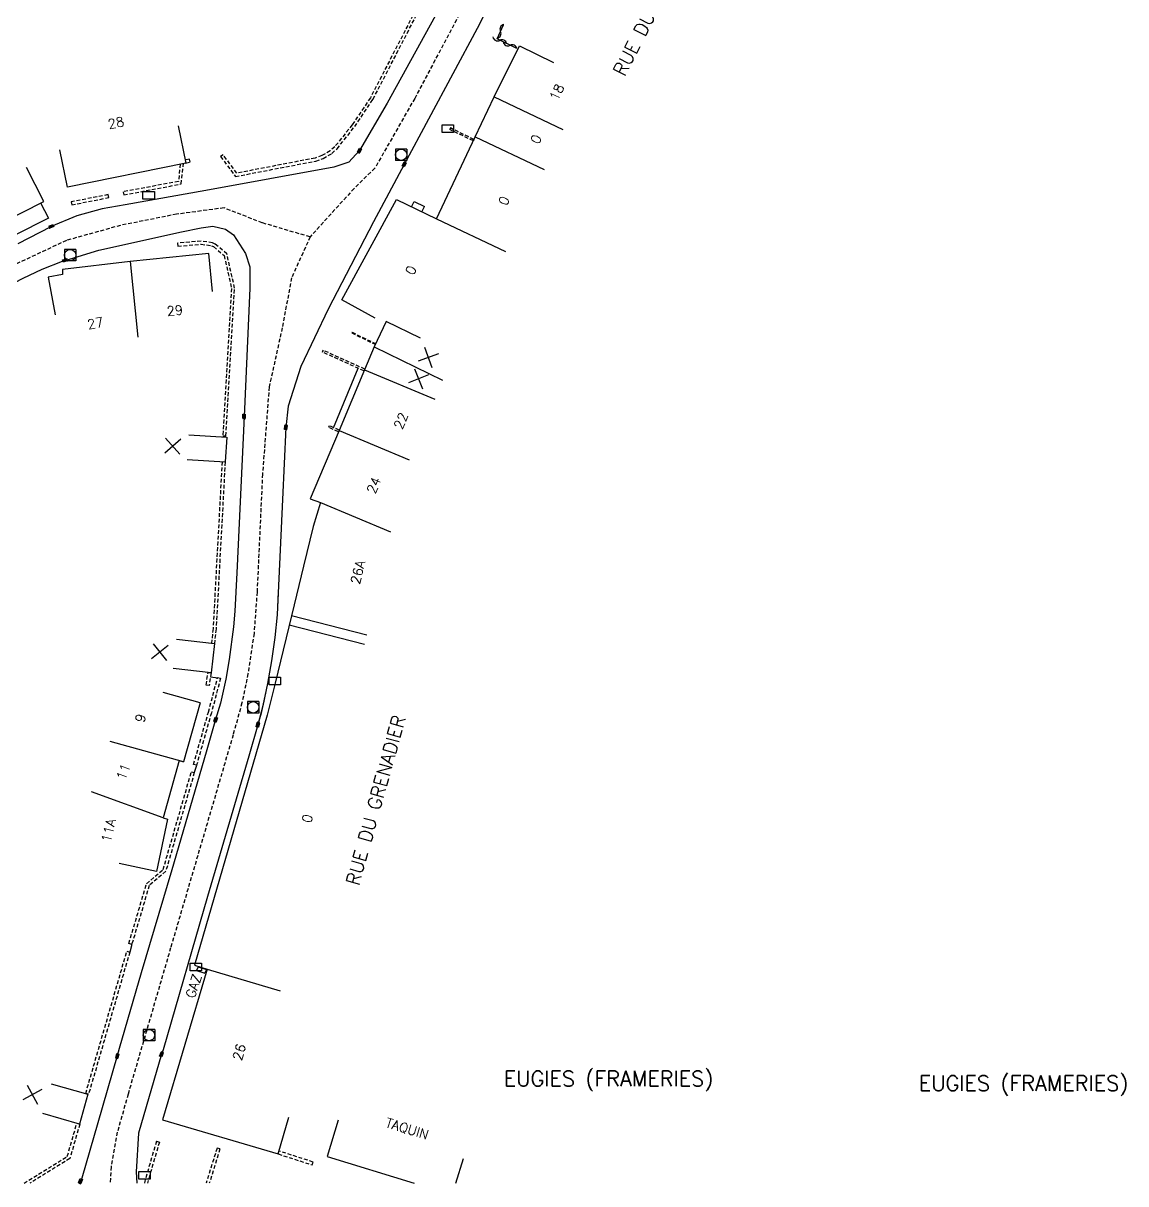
# Model space of a CAD drawing. Header units: millimetres. Extents: x 114000 to 119599, y 120000 to 124063.
# Drawn here: x 114395.7 to 114540.5, y 119999.9 to 120152.3 of the extents above; entities that cross this region are included whole.
import ezdxf
from ezdxf.enums import TextEntityAlignment as Align

# ---------------------------------------------------------------- set-up
doc = ezdxf.new("R2010")
doc.units = ezdxf.units.MM
doc.linetypes.add('DASHED', pattern=[0.75, 0.5, -0.25])
doc.layers.get('0').update_dxf_attribs({"linetype": 'CONTINUOUS'})
for name, color, linetype in [('W0001', 6, 'DASHED'), ('W0008', 7, 'CONTINUOUS'), ('W0100', 7, 'CONTINUOUS'), ('W0105', 7, 'CONTINUOUS'), ('W0112', 1, 'DASHED'), ('W0310', 3, 'CONTINUOUS'), ('W0400', 7, 'CONTINUOUS'), ('W0420', 7, 'CONTINUOUS'), ('W0980', 7, 'CONTINUOUS'), ('W0984', 7, 'CONTINUOUS'), ('W0989', 7, 'CONTINUOUS'), ('W0991', 7, 'CONTINUOUS'), ('W1102', 7, 'CONTINUOUS'), ('W1471', 7, 'CONTINUOUS')]:
    doc.layers.add(name, color=color, linetype=linetype)
doc.styles.get("Standard").update_dxf_attribs({"font": 'romans.shx', "width": 0.85})

# ---------------------------------------------------------------- blocks, each defined once
blk = doc.blocks.new('T1471')
at = {"color": 0, "linetype": 'Continuous', "flags": 128}
blk.add_lwpolyline([(-0.75, -0.5), (-0.75, 0.5), (0.75, 0.5), (0.75, -0.5), (-0.75, -0.5)], dxfattribs=at)
blk = doc.blocks.new('T420')
for p, q in [((0.75, 0.75), (-0.75, 0.75)), ((-0.75, 0.75), (-0.75, -0.75)), ((0.75, 0.75), (0.75, -0.75)), ((0.75, -0.75), (-0.75, -0.75))]:
    blk.add_line(p, q)
blk.add_ellipse((0, 0), major_axis=(-0.53, 0.53), ratio=1, start_param=3.926991, end_param=10.210176)
blk = doc.blocks.new('T400')
for p, q in [((-0.15, 0.3), (0.15, 0.3)), ((-0.15, -0.25), (-0.15, 0.3)), ((-0.15, 0.15), (0.15, 0.15)), ((-0.15, 0), (0.15, 0)), ((0.15, 0.3), (0.15, -0.25)), ((-0.15, -0.15), (0.15, -0.15)), ((-0.15, -0.25), (-0.15, -0.3)), ((-0.15, -0.3), (0.15, -0.3)), ((0.15, -0.3), (0.15, -0.25))]:
    blk.add_line(p, q)
blk = doc.blocks.new('t991o')
at = {"color": 0, "linetype": 'Continuous'}
for p, q in [((-1, 1), (1, -1)), ((-1, -1), (1, 1))]:
    blk.add_line(p, q, dxfattribs=at)
blk = doc.blocks.new('t310o')
at = {"color": 0, "linetype": 'Continuous'}
for centre, start, end in [((-0.5, 0.38), 216.8699, 323.1304), ((0.5, -0.37), 36.8699, 143.1303)]:
    blk.add_arc(centre, 0.625, start, end, dxfattribs=at)

msp = doc.modelspace()

# ---------------------------------------------------------------- linework, layer by layer
at = {"layer": 'W0001'}
for points in [[(114474.62, 120195.46), (114467.08, 120180.75), (114456.48, 120160.06), (114447.11, 120142.44), (114441.87, 120133.26), (114439.15, 120130.61), (114433.37, 120124.25), (114430.94, 120118.87), (114429.71, 120112.32), (114428, 120104.55), (114427.12, 120093.12), (114426.41, 120077.63), (114426.01, 120072.18), (114425.22, 120066.9), (114424.43, 120063.07), (114423.26, 120058.86), (114420.73, 120050.21), (114415.06, 120030.9), (114409.47, 120011.69), (114408.06, 120006.7), (114407.25, 120002.16), (114407.13, 120000)], [(114433.37, 120124.25), (114427.1, 120126.09), (114422.07, 120128.06), (114415.85, 120127.23), (114408.46, 120125.76), (114401.38, 120123.79), (114392.41, 120119.57), (114381.9, 120114.1), (114375.12, 120111.22), (114368.6, 120109.54), (114360.08, 120108.68), (114349.37, 120107.79), (114339.25, 120106.96), (114328.73, 120105.99), (114318.42, 120103.96), (114309.94, 120101.41), (114301.52, 120097.85), (114291.72, 120093.35), (114284.92, 120090.93), (114277.47, 120088.97), (114271.42, 120088.07)]]:
    msp.add_lwpolyline(points, dxfattribs=at)
at = {"layer": 'W0008'}
msp.add_line((114395.05, 120123.38), (114399.39, 120125.62), dxfattribs=at)
for points in [[(114472.02, 120196.49), (114457.85, 120168.87), (114450.31, 120154.18), (114443.48, 120141.83), (114439.86, 120135.58), (114438.46, 120134.05), (114436.51, 120133.4), (114419.68, 120130.36), (114409.1, 120128.47), (114406.07, 120127.92), (114402.75, 120127.02), (114399.39, 120125.62)], [(114477.23, 120194.43), (114462.36, 120165.44), (114455.31, 120151.6), (114445.72, 120133.77), (114441.71, 120126.25), (114435.75, 120114.78), (114432.15, 120107.22), (114430.49, 120102.03), (114430.18, 120099.24), (114429.73, 120089.76), (114429.05, 120074.67)], [(114401.21, 120121.17), (114405.64, 120122.53), (114416.5, 120124.92), (114419.07, 120125.46), (114420.6, 120125.65), (114422.26, 120125.26), (114423.32, 120124.52), (114424.9, 120122.07), (114425.48, 120120.3), (114425.44, 120117.51), (114424.7, 120100.69), (114423.76, 120080.15), (114423.51, 120075.13), (114423.33, 120073.07), (114422.75, 120068.78), (114422.29, 120066.17), (114421.61, 120063.04), (114420.97, 120060.87), (114419.74, 120056.6), (114415.23, 120041.14), (114411.18, 120027.62), (114408.29, 120017.69), (114408.05, 120016.71), (114405.5, 120007.93), (114403.4, 120000.69), (114403.22, 120000.27), (114403.07, 120000)], [(114369.58, 120107.48), (114372.77, 120108.1), (114376.02, 120109.11), (114379.32, 120110.38), (114383.85, 120112.65), (114388.34, 120115.04), (114395.71, 120118.84), (114398.19, 120120), (114400.85, 120121.05)], [(114429.16, 120077.67), (114429.03, 120074.63), (114428.76, 120071.64), (114428.31, 120068.61), (114427.79, 120065.62), (114427.17, 120062.67), (114426.51, 120060.2), (114425.32, 120056.06), (114419.9, 120037.65), (114414.08, 120017.51), (114413.86, 120016.93), (114410.85, 120006.57), (114410.52, 120001.51), (114410.62, 120000)], [(114427.89, 120066), (114426.95, 120061.71), (114426.52, 120060.23)]]:
    msp.add_lwpolyline(points, dxfattribs=at)
at = {"layer": 'W0100'}
for p, q in [((114420.57, 120117.1), (114420.06, 120122.08)), ((114417.44, 120098.28), (114422.43, 120097.96)), ((114422.43, 120097.96), (114422.22, 120094.71)), ((114417.23, 120095.03), (114422.22, 120094.71)), ((114420.38, 120067.03), (114415.41, 120067.59)), ((114418.92, 120063.08), (114414.1, 120064.42)), ((114418.92, 120063.08), (114416.77, 120055.33)), ((114416.18, 120055.5), (114416.77, 120055.33)), ((114418.67, 120028.43), (114419.75, 120028.08)), ((114419.75, 120028.08), (114419.55, 120027.57))]:
    msp.add_line(p, q, dxfattribs=at)
for points in [[(114441.94, 120113.6), (114437.55, 120116), (114444.73, 120129.16), (114449.97, 120126.62), (114455.05, 120137.37), (114457.53, 120142.63), (114460.86, 120149.35), (114465.34, 120147.13)], [(114416.04, 120138.85), (114417.04, 120133.95), (114401.51, 120130.79), (114400.51, 120135.69)], [(114387.64, 120129.08), (114389.9, 120124.62), (114398.39, 120128.91), (114396.14, 120133.38)], [(114420.06, 120122.08), (114409.75, 120121.03), (114400.88, 120119.95), (114400.85, 120119.3), (114398.97, 120118.95), (114399.88, 120114.03)], [(114447.88, 120110.96), (114443.38, 120113.13), (114441.77, 120109.8), (114440.52, 120106.8), (114437.18, 120098.85), (114433.4, 120089.86), (114434.72, 120089.39), (114433.76, 120086.24), (114432.5, 120081.04), (114431.27, 120075.93), (114428.77, 120065.65), (114427.72, 120061.46), (114418.18, 120028.64), (114419.87, 120028.11), (114413.98, 120008.35), (114429.18, 120003.87), (114430.6, 120008.66)], [(114415.84, 120071.43), (114420.81, 120070.87), (114420.38, 120067.03)], [(114416.18, 120055.5), (114414.08, 120047.96), (114414.67, 120047.82), (114413.2, 120040.94), (114408.31, 120041.99)], [(114418.67, 120028.43), (114418.47, 120027.92), (114419.55, 120027.57)], [(114399.37, 120013.04), (114404.18, 120011.68), (114403.08, 120007.78), (114398.27, 120009.15)], [(114437.07, 120008.29), (114435.6, 120003.51), (114447.05, 120000)], [(114452.52, 120000), (114453.52, 120003.25)]]:
    msp.add_lwpolyline(points, dxfattribs=at)
at = {"layer": 'W0105'}
for p, q in [((114397.99, 120128.71), (114399.01, 120126.7)), ((114446.71, 120128.21), (114447.05, 120128.91)), ((114447.05, 120128.91), (114448.39, 120128.25)), ((114448.04, 120127.55), (114448.39, 120128.25)), ((114399.01, 120126.7), (114394.6, 120124.46)), ((114436.45, 120099.2), (114439.67, 120107)), ((114420.31, 120066.51), (114421.26, 120066.35)), ((114418.46, 120054.87), (114418.17, 120053.93)), ((114409.97, 120031.37), (114409.7, 120030.35))]:
    msp.add_line(p, q, dxfattribs=at)
at = {"layer": 'W0112'}
for p, q in [((114451.79, 120138.55), (114451.72, 120138.34)), ((114454.88, 120137.06), (114451.79, 120138.55)), ((114416.32, 120133.8), (114416.09, 120131.54)), ((114416.46, 120131.2), (114416.73, 120133.88)), ((114417.54, 120134.45), (114416.95, 120134.35)), ((114417.03, 120133.95), (114417.61, 120134.06)), ((114417.61, 120134.06), (114417.54, 120134.45)), ((114408.92, 120129.77), (114416.46, 120131.2)), ((114402.07, 120128.46), (114406.95, 120129.41)), ((114406.95, 120129.41), (114406.87, 120129.8)), ((114419.06, 120123.7), (114415.96, 120123.42)), ((114438.88, 120111.73), (114438.84, 120111.64)), ((114438.84, 120111.64), (114441.93, 120110.15)), ((114440.46, 120106.65), (114434.94, 120109.15)), ((114437.1, 120098.68), (114435.81, 120099.24)), ((114420.37, 120067.02), (114420.12, 120065.35)), ((114421.62, 120066.3), (114420.41, 120061.76)), ((114420.12, 120065.35), (114419.72, 120065.41)), ((114420.41, 120061.76), (114418.46, 120054.88)), ((114412.25, 120039.1), (114409.97, 120031.37)), ((114409.69, 120030.35), (114404.29, 120011.68)), ((114404.29, 120011.68), (114403.91, 120011.79)), ((114413.2, 120005.51), (114413.58, 120005.4)), ((114421.16, 120004.62), (114419.72, 120000)), ((114421.54, 120004.5), (114420.14, 120000)), ((114421.54, 120004.5), (114421.16, 120004.62)), ((114429.18, 120003.87), (114429.18, 120003.85)), ((114429.18, 120003.85), (114433.66, 120002.41)), ((114433.78, 120002.79), (114429.29, 120004.23)), ((114433.66, 120002.41), (114433.78, 120002.79))]:
    msp.add_line(p, q, dxfattribs=at)
for points in [[(114463.93, 120185.51), (114463.57, 120185.69), (114450.32, 120160), (114441.29, 120142.51), (114438.91, 120138.97), (114436.62, 120136.09), (114435.99, 120135.53), (114434.93, 120134.92), (114434.02, 120134.6), (114423.74, 120132.62)], [(114421.63, 120134.8), (114423.57, 120132.18), (114434.12, 120134.21), (114435.09, 120134.56), (114436.23, 120135.2), (114436.91, 120135.82), (114439.24, 120138.74), (114441.63, 120142.31), (114450.67, 120159.82)], [(114454.88, 120137.06), (114454.81, 120136.85), (114451.72, 120138.34)], [(114423.74, 120132.62), (114421.96, 120135.04), (114421.63, 120134.8)], [(114416.09, 120131.54), (114408.85, 120130.17), (114408.92, 120129.77)], [(114406.87, 120129.8), (114401.99, 120128.85), (114402.07, 120128.46)], [(114415.96, 120123.42), (114416, 120123.02), (114419.05, 120123.3), (114420.44, 120123.1), (114420.71, 120122.97), (114422.09, 120121.8), (114423.06, 120117.49)], [(114422.32, 120098.12), (114423.46, 120117.52), (114422.45, 120122.01), (114420.93, 120123.31), (114420.56, 120123.48), (114419.06, 120123.7)], [(114423.06, 120117.49), (114421.92, 120098.14), (114422.32, 120098.12)], [(114438.88, 120111.73), (114441.97, 120110.25), (114441.93, 120110.15)], [(114440.56, 120106.89), (114435.08, 120109.37), (114434.94, 120109.15)], [(114437.19, 120098.88), (114435.89, 120099.45), (114435.81, 120099.24)], [(114421.82, 120094.74), (114420.63, 120072.82), (114420.42, 120070.91)], [(114422.22, 120094.71), (114421.03, 120072.78), (114420.81, 120070.87)], [(114419.72, 120065.41), (114419.97, 120067.08), (114420.37, 120067.02)], [(114420.03, 120061.87), (114421.23, 120066.4), (114421.62, 120066.3)], [(114418.46, 120054.88), (114418.07, 120054.99), (114420.03, 120061.87)], [(114418.17, 120053.92), (114414.43, 120040.96), (114412.25, 120039.1)], [(114414.08, 120041.19), (114417.79, 120054.03), (114418.17, 120053.92)], [(114409.97, 120031.37), (114409.58, 120031.49), (114411.9, 120039.33), (114414.08, 120041.19)], [(114403.91, 120011.79), (114409.31, 120030.46), (114409.69, 120030.35)], [(114403.13, 120007.77), (114401.83, 120003.27), (114396.58, 120000)], [(114401.49, 120003.53), (114402.75, 120007.88), (114403.13, 120007.77)], [(114413.2, 120005.51), (114411.67, 120000.27), (114411.61, 120000)], [(114413.58, 120005.4), (114412.06, 120000.18), (114412.02, 120000)], [(114395.82, 120000), (114401.49, 120003.53)]]:
    msp.add_lwpolyline(points, dxfattribs=at)
at = {"layer": 'W0310'}
msp.add_lwpolyline([(114460.52, 120148.97), (114457.92, 120150.25), (114458.78, 120152.11)], dxfattribs=at)
at = {"layer": 'W1102'}
for p, q in [((114457.53, 120142.63), (114466.58, 120138.36)), ((114455.05, 120137.37), (114464.1, 120133.1)), ((114449.97, 120126.62), (114459.02, 120122.35)), ((114409.75, 120121.03), (114410.76, 120111.08)), ((114441.77, 120109.8), (114450.77, 120105.45)), ((114440.52, 120106.8), (114449.75, 120102.96)), ((114437.18, 120098.85), (114446.39, 120094.97)), ((114434.72, 120089.39), (114443.94, 120085.51)), ((114430.93, 120074.54), (114440.81, 120072)), ((114430.63, 120073.32), (114440.5, 120070.79)), ((114416.77, 120055.33), (114407.13, 120058.01)), ((114414.08, 120047.96), (114404.69, 120051.39)), ((114419.87, 120028.11), (114429.45, 120025.26))]:
    msp.add_line(p, q, dxfattribs=at)

# ---------------------------------------------------------------- block references
at = {"layer": 'W0310'}
for p, rotation in [((114458.38, 120151.24), 65.13692337614545), ((114458.28, 120150.07), 153.9383604546094), ((114459.63, 120149.41), 153.9383604546094)]:
    msp.add_blockref('t310o', p, dxfattribs=dict(at, rotation=rotation))
at = {"layer": 'W0400'}
for p, rotation in [((114439.86, 120135.58), 329.9574116876148), ((114445.72, 120133.77), 151.71136939921), ((114399.39, 120125.62), 292.6542007325468), ((114401.21, 120121.17), 107.0783072622899), ((114424.7, 120100.69), 357.4634643170822), ((114430.18, 120099.24), 173.8280756263268), ((114420.97, 120060.87), 343.6075989031392), ((114426.52, 120060.23), 163.786592872347), ((114426.51, 120060.2), 165.0828303342987), ((114413.86, 120016.93), 159.5468169331193), ((114408.05, 120016.71), 346.0696215989992), ((114403.22, 120000.27), 336.3880841178924)]:
    msp.add_blockref('T400', p, dxfattribs=dict(at, rotation=rotation))
at = {"layer": 'W0420'}
for p in [(114445.34, 120135.04), (114401.86, 120121.85), (114425.91, 120062.49), (114412.22, 120019.46)]:
    msp.add_blockref('T420', p, dxfattribs=at)
at = {"layer": 'W0991'}
for p, rotation in [((114448.88, 120108.42), 244.1661552043485), ((114447.61, 120105.61), 247.39207970232), ((114415.34, 120096.78), 266.4005653481663), ((114413.64, 120069.74), 263.5545642152655), ((114396.9, 120011.64), 254.1857689148392)]:
    msp.add_blockref('t991o', p, dxfattribs=dict(at, rotation=rotation))
at = {"layer": 'W1471'}
for p in [(114451.47, 120138.47), (114412.18, 120129.7), (114428.74, 120065.95), (114418.37, 120028.38), (114411.64, 120001.04)]:
    msp.add_blockref('T1471', p, dxfattribs=at)

# ---------------------------------------------------------------- texts
at = {"layer": 'W0980'}
for p in [(114472.57, 120013.6), (114527.07, 120012.99)]:
    msp.add_text('EUGIES (FRAMERIES)', height=2, dxfattribs=at).set_placement(p, align=Align.MIDDLE)
at = {"layer": 'W0984'}
for s, rotation, p in [('GAZ', 71.8938, (114418.08, 120025.89)), ('TAQUIN', 342.9628, (114446.11, 120007.11))]:
    msp.add_text(s, height=1.25, rotation=rotation, dxfattribs=at).set_placement(p, align=Align.MIDDLE)
at = {"layer": 'W0989'}
for rotation, p in [(62.877, (114479.12, 120155.87)), (74.4137, (114442.01, 120050.31))]:
    msp.add_text('RUE DU GRENADIER', height=1.75, rotation=rotation, dxfattribs=at).set_placement(p, align=Align.MIDDLE)
at = {"layer": 'W0991'}
for s, rotation, p in [('18', 63.6554, (114465.78, 120143.25)), ('28', 11.4861, (114407.88, 120139.23)), ('0', 243.6554, (114463.04, 120137.08)), ('0', 244.6937, (114458.84, 120129)), ('0', 244.6937, (114446.61, 120119.88)), ('29', 5.7994, (114415.61, 120114.59)), ('27', 10.5123, (114405.18, 120112.92)), ('22', 67.1662, (114445.3, 120100.11)), ('24', 67.2106, (114441.74, 120091.65)), ('26A', 76.4023, (114439.63, 120080.22)), ('9', 74.4688, (114411.1, 120061.08)), ('11', 69.9941, (114408.85, 120054.04)), ('0', 76.4023, (114433.01, 120047.89)), ('11A', 76.5134, (114406.91, 120046.31)), ('26', 73.4059, (114424.06, 120017.23))]:
    msp.add_text(s, height=1.25, rotation=rotation, dxfattribs=at).set_placement(p, align=Align.MIDDLE)

doc.saveas('drawing.dxf')
